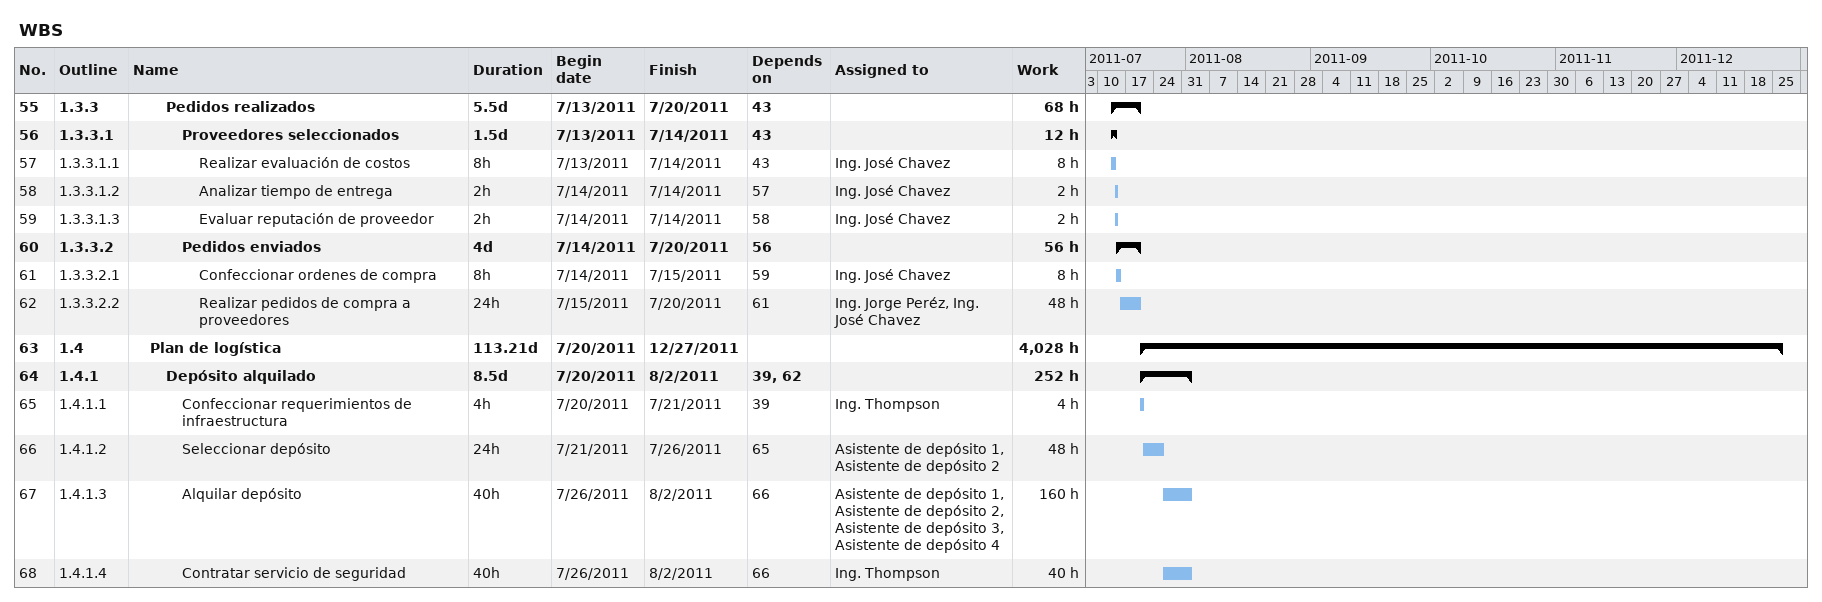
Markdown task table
WBS

| ID | WBS | Task | Duration | Start | Finish | Predecessors | Resources | Work (h) |
|---|---|---|---|---|---|---|---|---|
| 55 | 1.3.3 | **Pedidos realizados** | 5.5d | 2011-07-13 | 2011-07-20 | 43 |  | 68 |
| 56 | 1.3.3.1 | **Proveedores seleccionados** | 1.5d | 2011-07-13 | 2011-07-14 | 43 |  | 12 |
| 57 | 1.3.3.1.1 | Realizar evaluación de costos | 8h | 2011-07-13 | 2011-07-14 | 43 | Ing. José Chavez | 8 |
| 58 | 1.3.3.1.2 | Analizar tiempo de entrega | 2h | 2011-07-14 | 2011-07-14 | 57 | Ing. José Chavez | 2 |
| 59 | 1.3.3.1.3 | Evaluar reputación de proveedor | 2h | 2011-07-14 | 2011-07-14 | 58 | Ing. José Chavez | 2 |
| 60 | 1.3.3.2 | **Pedidos enviados** | 4d | 2011-07-14 | 2011-07-20 | 56 |  | 56 |
| 61 | 1.3.3.2.1 | Confeccionar ordenes de compra | 8h | 2011-07-14 | 2011-07-15 | 59 | Ing. José Chavez | 8 |
| 62 | 1.3.3.2.2 | Realizar pedidos de compra a proveedores | 24h | 2011-07-15 | 2011-07-20 | 61 | Ing. Jorge Peréz, Ing. José Chavez | 48 |
| 63 | 1.4 | **Plan de logística** | 113.21d | 2011-07-20 | 2011-12-27 |  |  | 4028 |
| 64 | 1.4.1 | **Depósito alquilado** | 8.5d | 2011-07-20 | 2011-08-02 | 39, 62 |  | 252 |
| 65 | 1.4.1.1 | Confeccionar requerimientos de infraestructura | 4h | 2011-07-20 | 2011-07-21 | 39 | Ing. Thompson | 4 |
| 66 | 1.4.1.2 | Seleccionar depósito | 24h | 2011-07-21 | 2011-07-26 | 65 | Asistente de depósito 1, Asistente de depósito 2 | 48 |
| 67 | 1.4.1.3 | Alquilar depósito | 40h | 2011-07-26 | 2011-08-02 | 66 | Asistente de depósito 1, Asistente de depósito 2, Asistente de depósito 3, Asistente de depósito 4 | 160 |
| 68 | 1.4.1.4 | Contratar servicio de seguridad | 40h | 2011-07-26 | 2011-08-02 | 66 | Ing. Thompson | 40 |
